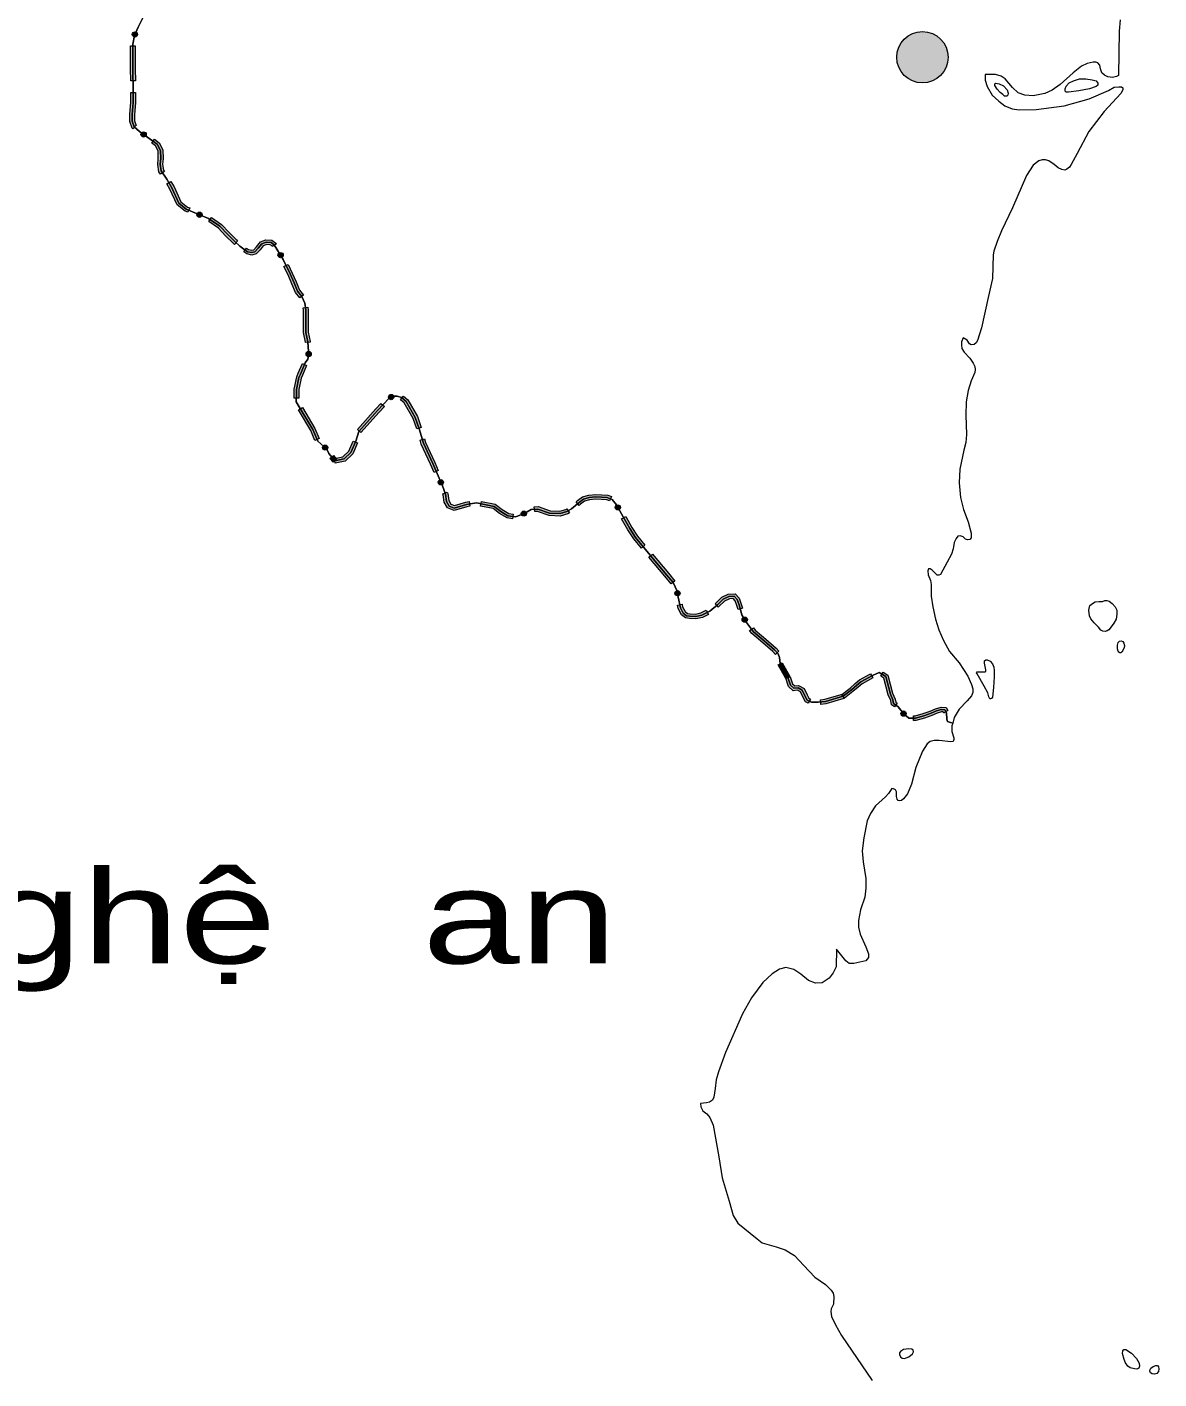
# Model space of a CAD drawing. Header units: metres. Extents: x -835890 to 1024355, y 79891 to 2211954.
# Drawn here: x -309398 to -212492, y 1639864 to 1755630 of the extents above; entities that cross this region are included whole.
import ezdxf
from ezdxf.enums import TextEntityAlignment as Align

# ---------------------------------------------------------------- set-up
doc = ezdxf.new("R2010")
doc.units = ezdxf.units.M
doc.header["$LTSCALE"] = 2200
for name, color, linetype, lineweight in [('12', 7, 'Continuous', 13), ('13', 7, 'Continuous', 13), ('37', 7, 'Continuous', 13), ('8', 7, 'Continuous', 13)]:
    doc.layers.add(name, color=color, linetype=linetype, lineweight=lineweight)
doc.layers.add('3', color=7, linetype='Continuous')

msp = doc.modelspace()

# ---------------------------------------------------------------- hatches: boundary and pattern name
at = {"layer": '37'}
for points in [[(-300256, 1754792, 1), (-300075, 1755204, 1)], [(-300133, 1754017), (-300133, 1753377), (-300133, 1752059), (-300121, 1751020), (-300521, 1751015), (-300533, 1752056), (-300533, 1753377), (-300533, 1754017)], [(-300111, 1750017), (-300111, 1749151), (-300199, 1748139), (-300199, 1747611), (-300052, 1747206), (-300060, 1747214), (-300328, 1746916), (-300394, 1746976), (-300599, 1747540), (-300599, 1748156), (-300511, 1749169), (-300511, 1750017)], [(-299236, 1746304, 1), (-299602, 1746566, 1)], [(-298490, 1746016), (-298087, 1745729), (-297781, 1745117), (-297758, 1744356), (-297800, 1743884), (-297723, 1743381), (-297639, 1743259), (-297968, 1743032), (-298105, 1743230), (-298203, 1743872), (-298158, 1744368), (-298178, 1745016), (-298400, 1745461), (-298722, 1745691)], [(-297085, 1742410), (-296813, 1741946), (-296229, 1740670), (-295666, 1740219), (-295474, 1740137), (-295632, 1739769), (-295874, 1739873), (-296553, 1740417), (-297168, 1741761), (-297430, 1742207)], [(-294426, 1739472, 1), (-294841, 1739647, 1)], [(-293614, 1739309), (-292757, 1738725), (-292106, 1738029), (-291473, 1737396), (-291367, 1737295), (-291642, 1737005), (-291752, 1737109), (-292394, 1737751), (-293019, 1738419), (-293839, 1738979)], [(-290607, 1736700), (-290431, 1736581), (-290151, 1736516), (-289992, 1736556), (-289750, 1736816), (-289414, 1737224), (-288952, 1737415), (-288428, 1737387), (-288085, 1737130), (-288041, 1737057), (-288382, 1736848), (-288386, 1736855), (-288571, 1736994), (-288883, 1737011), (-289169, 1736893), (-289449, 1736553), (-289779, 1736197), (-290148, 1736104), (-290594, 1736208), (-290832, 1736369)], [(-287570, 1735909, 1), (-287806, 1736292, 1)], [(-287039, 1735304), (-286690, 1734566), (-286358, 1733814), (-286060, 1733111), (-285719, 1732676), (-286033, 1732429), (-286408, 1732906), (-286725, 1733655), (-287054, 1734400), (-287401, 1735133)], [(-285366, 1731639), (-285341, 1731416), (-285319, 1730855), (-285319, 1730389), (-285319, 1729971), (-285319, 1729506), (-285155, 1728700), (-285152, 1728651), (-285550, 1728619), (-285552, 1728644), (-285719, 1729466), (-285719, 1729971), (-285719, 1730389), (-285719, 1730847), (-285740, 1731386), (-285764, 1731594)], [(-285288, 1727412, 1), (-285288, 1727862, 1)], [(-285459, 1726651), (-285817, 1725828), (-285930, 1725561), (-286133, 1724579), (-286133, 1724089), (-286143, 1723843), (-286542, 1723859), (-286533, 1724097), (-286533, 1724620), (-286313, 1725681), (-286184, 1725986), (-285826, 1726810)], [(-278026, 1724044, 1), (-278429, 1723843, 1)], [(-277161, 1724008), (-276794, 1723702), (-275974, 1722290), (-275649, 1721346), (-276027, 1721215), (-276339, 1722123), (-277104, 1723440), (-277417, 1723701)], [(-285828, 1723052), (-284757, 1721265), (-284391, 1720394), (-284760, 1720239), (-285114, 1721083), (-286171, 1722847)], [(-281110, 1721173), (-279539, 1722935), (-279098, 1723406), (-278806, 1723132), (-279244, 1722665), (-280811, 1720907)], [(-275367, 1720375), (-275275, 1720053), (-274488, 1718348), (-274188, 1717648), (-274555, 1717490), (-274854, 1718186), (-275651, 1719914), (-275752, 1720265)], [(-283707, 1719473, 1), (-284046, 1719768, 1)], [(-283086, 1718689), (-282355, 1718836), (-281844, 1719311), (-281479, 1720179), (-281110, 1720024), (-281509, 1719077), (-282165, 1718466), (-283008, 1718297)], [(-283159, 1718941), (-282893, 1718621), (-283201, 1718365), (-283467, 1718685)], [(-273888, 1716444, 1), (-274065, 1716857, 1)], [(-273420, 1715793), (-273376, 1715677), (-273290, 1715075), (-273122, 1714773), (-272814, 1714650), (-271833, 1714949), (-271554, 1714991), (-271494, 1714596), (-271744, 1714558), (-272832, 1714226), (-273403, 1714455), (-273676, 1714945), (-273766, 1715576), (-273794, 1715650)], [(-270498, 1715006), (-269326, 1714764), (-268728, 1714304), (-268158, 1713978), (-267783, 1713928), (-267836, 1713531), (-268289, 1713592), (-268951, 1713970), (-269497, 1714391), (-270579, 1714614)], [(-265969, 1714535), (-265644, 1714560), (-264620, 1714203), (-263792, 1714163), (-263258, 1714321), (-263171, 1714378), (-262954, 1714042), (-263089, 1713954), (-263744, 1713760), (-264697, 1713807), (-265697, 1714155), (-265939, 1714136)], [(-262400, 1714970), (-262265, 1715086), (-261855, 1715399), (-261315, 1715546), (-260712, 1715593), (-259673, 1715547), (-259374, 1715421), (-259529, 1715052), (-259763, 1715150), (-260705, 1715192), (-261246, 1715150), (-261675, 1715034), (-262013, 1714775), (-262140, 1714666)], [(-258705, 1714297, 1), (-258933, 1714685, 1)], [(-266653, 1714051, 1), (-267073, 1713888, 1)], [(-258139, 1713723), (-257631, 1712788), (-257136, 1712034), (-256500, 1711269), (-256807, 1711013), (-257458, 1711795), (-257975, 1712582), (-258491, 1713532)], [(-255861, 1710500), (-254491, 1708853), (-253942, 1708194), (-254249, 1707938), (-254798, 1708597), (-256168, 1710245)], [(-253667, 1706927, 1), (-253759, 1707367, 1)], [(-250486, 1706251), (-250430, 1706297), (-249907, 1706798), (-249359, 1707072), (-248780, 1707101), (-248439, 1706715), (-248247, 1706211), (-248145, 1705857), (-248529, 1705746), (-248627, 1706084), (-248787, 1706505), (-248953, 1706692), (-249255, 1706677), (-249674, 1706467), (-250164, 1705998), (-250231, 1705943)], [(-253321, 1706204), (-253276, 1705972), (-253068, 1705575), (-252857, 1705412), (-252633, 1705378), (-252163, 1705357), (-251707, 1705457), (-251249, 1705686), (-251070, 1705328), (-251573, 1705077), (-252129, 1704956), (-252672, 1704979), (-253020, 1705033), (-253381, 1705311), (-253657, 1705838), (-253714, 1706128)], [(-247846, 1704688, 1), (-248066, 1705080, 1)], [(-247217, 1704188), (-247058, 1703973), (-246150, 1703216), (-245271, 1702436), (-245031, 1702179), (-245323, 1701906), (-245550, 1702150), (-246411, 1702912), (-247351, 1703697), (-247539, 1703951)], [(-244739, 1701201), (-244080, 1700028), (-244429, 1699832), (-245088, 1701005)], [(-244066, 1699995), (-243856, 1699379), (-243669, 1699212), (-243338, 1699242), (-242871, 1698987), (-242619, 1698448), (-242456, 1698149), (-242331, 1698080), (-242522, 1697729), (-242751, 1697854), (-242977, 1698267), (-243178, 1698699), (-243423, 1698833), (-243805, 1698798), (-244201, 1699150), (-244444, 1699866)], [(-239650, 1698484), (-238942, 1699031), (-238491, 1699417), (-238119, 1699725), (-237195, 1700241), (-237000, 1699891), (-237892, 1699394), (-238234, 1699111), (-238689, 1698721), (-239406, 1698167)], [(-236093, 1700376), (-235711, 1700137), (-235292, 1698577), (-235076, 1698081), (-235025, 1697830), (-234902, 1697737), (-235142, 1697417), (-235387, 1697601), (-235460, 1697960), (-235670, 1698445), (-236057, 1699882), (-236305, 1700037)], [(-241474, 1698028), (-241089, 1698069), (-239585, 1698517), (-239471, 1698134), (-241010, 1697675), (-241432, 1697631)], [(-233502, 1696652), (-233355, 1696652), (-232677, 1696837), (-232075, 1697059), (-231616, 1697255), (-231146, 1697400), (-230717, 1697353), (-230557, 1697096), (-230896, 1696884), (-230953, 1696977), (-231107, 1696994), (-231478, 1696879), (-231927, 1696687), (-232555, 1696456), (-233301, 1696252), (-233502, 1696252)], [(-234217, 1696663, 1), (-234496, 1697016, 1)]]:
    msp.add_hatch(color=256, dxfattribs=at).paths.add_polyline_path(points)
at = {"layer": '8'}
msp.add_hatch(color=256, dxfattribs=at).paths.add_polyline_path([(-230544, 1753041, 1), (-234942, 1753041, 1)])

# ---------------------------------------------------------------- linework, layer by layer
at = {"layer": '12'}
for points in [[(-285871, 1732546), (-286234, 1733008), (-286542, 1733735), (-286872, 1734483), (-287466, 1735738), (-288236, 1736993), (-288500, 1737191), (-288918, 1737213), (-289292, 1737059), (-289599, 1736684), (-289885, 1736376), (-290149, 1736310), (-290512, 1736394), (-291194, 1736856), (-291612, 1737252), (-292250, 1737890), (-292888, 1738572), (-293856, 1739232), (-294692, 1739584), (-295770, 1740046), (-296391, 1740544), (-296990, 1741853), (-297430, 1742602), (-297914, 1743306), (-298002, 1743878), (-297958, 1744362), (-297980, 1745067), (-298244, 1745595), (-298860, 1746035), (-299783, 1746695), (-300223, 1747091), (-300399, 1747575), (-300399, 1748148), (-300311, 1749160), (-300311, 1750172), (-300333, 1752057), (-300333, 1753377), (-300333, 1754169), (-300201, 1754917), (-299893, 1755620), (-299102, 1757160)], [(-215806, 1756257), (-215896, 1755266), (-215966, 1751491), (-216117, 1751381), (-216470, 1751320), (-216877, 1751368), (-217165, 1751512), (-217381, 1751710), (-217507, 1752053), (-217561, 1752377), (-217723, 1752557), (-217885, 1752629), (-218137, 1752629), (-218624, 1752503), (-219128, 1752269), (-219830, 1751710), (-220937, 1750711), (-221639, 1750224), (-222251, 1749936), (-223259, 1749738), (-223962, 1749792), (-224538, 1749990), (-225042, 1750441), (-225672, 1751197), (-226014, 1751431), (-226500, 1751557), (-226986, 1751557), (-227366, 1751580), (-227367, 1751095), (-227187, 1750536), (-226781, 1749800), (-226212, 1749275), (-225690, 1748879), (-225051, 1748636), (-224457, 1748528), (-222998, 1748564), (-220613, 1748879), (-218471, 1749492), (-216814, 1750194), (-216328, 1750482), (-215932, 1750518), (-215698, 1750500), (-215572, 1750428), (-215572, 1750248), (-215761, 1749951), (-217183, 1748402), (-218489, 1746682), (-219497, 1744790), (-220001, 1743854), (-220145, 1743638), (-220379, 1743457), (-220559, 1743385), (-220811, 1743421), (-221117, 1743566), (-221477, 1743854), (-221927, 1744160), (-222197, 1744268), (-222503, 1744268), (-222773, 1744160), (-223250, 1743791), (-223826, 1742926), (-225024, 1740143), (-225960, 1738180), (-226356, 1737279)], [(-226356, 1737279), (-226617, 1736424), (-226677, 1736112), (-226750, 1734085), (-227119, 1732473), (-227696, 1729861), (-228020, 1728798), (-228128, 1728582), (-228326, 1728456), (-228560, 1728420), (-228704, 1728492), (-228920, 1728816), (-229248, 1729028), (-229392, 1728668), (-229410, 1728398), (-229374, 1728091), (-229176, 1727785), (-228690, 1727281), (-228384, 1726849), (-228258, 1726560), (-228240, 1726308), (-228267, 1726047), (-228573, 1725345), (-228825, 1724516), (-228987, 1723525), (-229014, 1722400), (-228960, 1720742), (-229032, 1720040), (-229185, 1719401), (-229545, 1717779), (-229600, 1716591), (-229482, 1715357), (-229212, 1714312), (-228816, 1713267), (-228564, 1712295), (-228582, 1711898), (-228690, 1711754), (-228870, 1711718), (-229050, 1711772), (-229266, 1711971), (-229518, 1712061), (-229699, 1712043), (-229861, 1711844), (-230014, 1711493), (-230122, 1710935), (-230266, 1710485), (-230626, 1709800), (-231202, 1708755), (-231328, 1708683), (-231490, 1708701), (-231904, 1709134), (-232084, 1709224), (-232210, 1709224), (-232282, 1709062), (-232246, 1708719), (-232057, 1708242), (-232003, 1707882), (-232003, 1706909), (-231859, 1705973), (-231634, 1704937), (-231328, 1704000), (-230950, 1703100), (-230410, 1702145), (-229609, 1701199), (-228852, 1700047), (-228528, 1699344), (-228420, 1698966), (-228438, 1698660), (-228546, 1698353), (-228906, 1697939), (-229600, 1697225), (-230032, 1696505), (-230150, 1696033), (-230346, 1696064), (-230582, 1696175), (-230641, 1696355), (-230673, 1696905), (-230835, 1697165), (-231126, 1697197), (-231547, 1697067), (-232001, 1696873), (-232616, 1696646), (-233328, 1696452), (-233911, 1696452), (-234332, 1696808), (-234817, 1697424), (-235206, 1697715), (-235268, 1698020), (-235481, 1698511), (-235884, 1700010), (-236432, 1700353), (-237015, 1700112), (-238006, 1699560), (-238362, 1699264), (-238816, 1698876), (-239528, 1698325)], [(-239528, 1698325), (-241050, 1697872), (-241665, 1697807), (-242248, 1697807), (-242604, 1698002), (-242798, 1698358), (-243025, 1698843), (-243381, 1699038), (-243737, 1699005), (-244028, 1699264), (-244255, 1699930), (-244926, 1701126), (-244970, 1701632), (-245103, 1701963), (-245411, 1702293), (-246280, 1703064), (-247205, 1703835), (-247887, 1704760), (-248195, 1705311), (-248437, 1706148), (-248613, 1706610), (-248866, 1706897), (-249307, 1706875), (-249791, 1706632), (-250297, 1706148), (-250935, 1705619), (-251640, 1705267), (-252146, 1705156), (-252652, 1705179), (-252938, 1705223), (-253225, 1705443), (-253467, 1705905), (-253643, 1706808), (-253753, 1707337), (-254094, 1708064), (-254644, 1708725), (-257297, 1711915), (-257803, 1712685), (-258353, 1713698), (-258947, 1714710), (-259300, 1715172), (-259718, 1715348), (-260708, 1715392), (-261281, 1715348), (-261765, 1715216), (-262139, 1714930), (-262447, 1714666), (-262799, 1714380), (-263174, 1714138), (-263768, 1713962), (-264658, 1714005), (-265670, 1714357), (-266243, 1714313), (-266771, 1714005), (-267563, 1713697), (-268223, 1713785), (-268839, 1714137), (-269412, 1714578), (-270908, 1714886), (-271788, 1714754), (-272823, 1714438), (-273263, 1714614), (-273483, 1715010), (-273571, 1715626), (-273841, 1716334), (-274671, 1718267), (-275463, 1719984), (-275816, 1721216), (-276157, 1722206), (-276949, 1723571), (-277345, 1723901), (-277697, 1724033), (-278049, 1724033), (-278401, 1723857), (-279392, 1722800), (-280987, 1721010), (-281263, 1720175), (-281677, 1719194), (-282260, 1718651), (-283047, 1718493), (-283572, 1719124), (-283729, 1719492), (-284516, 1720175), (-284935, 1721174), (-286355, 1723543), (-286333, 1724093), (-286333, 1724599), (-286121, 1725621), (-286000, 1725907), (-285574, 1726889), (-285354, 1727197), (-285288, 1727461), (-285288, 1727835), (-285354, 1728672), (-285519, 1729486), (-285519, 1729971), (-285519, 1730389), (-285519, 1730851), (-285541, 1731401), (-285607, 1731996), (-285871, 1732546)]]:
    msp.add_lwpolyline(points, dxfattribs=at)
for points in [[(-226082, 1750012), (-226348, 1750300), (-226548, 1750611), (-226548, 1750766), (-226459, 1750810), (-226171, 1750766), (-225794, 1750589), (-225484, 1750256), (-225396, 1749968), (-225418, 1749790), (-225529, 1749702), (-225706, 1749724), (-225861, 1749857)], [(-219360, 1750174), (-220223, 1750041), (-220423, 1750041), (-220511, 1750152), (-220511, 1750329), (-220445, 1750573), (-220179, 1750839), (-219803, 1751016), (-219293, 1751193), (-218739, 1751193), (-218208, 1751104), (-217875, 1751016), (-217720, 1750816), (-217720, 1750639), (-217875, 1750528), (-218451, 1750351)], [(-216588, 1704256), (-216794, 1704007), (-216914, 1703920), (-217088, 1703876), (-217294, 1703887), (-217457, 1703996), (-217669, 1704240), (-218050, 1704599), (-218321, 1704947), (-218452, 1705219), (-218495, 1705709), (-218452, 1705980), (-218398, 1706089), (-218191, 1706274), (-217941, 1706415), (-217615, 1706437), (-217332, 1706448), (-217126, 1706524), (-216952, 1706524), (-216767, 1706459), (-216490, 1706256), (-216229, 1705984), (-216099, 1705691), (-216088, 1705343), (-216164, 1704930), (-216349, 1704582)], [(-216033, 1702386), (-216028, 1702707), (-215974, 1702924), (-215865, 1703044), (-215724, 1703077), (-215593, 1703011), (-215495, 1702881), (-215441, 1702674), (-215484, 1702479), (-215658, 1702109), (-215745, 1702054), (-215843, 1702044), (-215919, 1702087), (-215974, 1702174)], [(-226655, 1699071), (-226754, 1698250), (-226825, 1698123), (-226910, 1698108), (-226981, 1698108), (-227052, 1698264), (-227151, 1698604), (-227448, 1699198), (-228056, 1700231), (-228099, 1700344), (-228042, 1700429), (-227533, 1700429), (-227363, 1700429), (-227321, 1700458), (-227321, 1700599), (-227434, 1701165), (-227420, 1701349), (-227321, 1701448), (-227193, 1701448), (-226953, 1701321), (-226754, 1701108), (-226627, 1700825), (-226599, 1700542), (-226613, 1699991)]]:
    msp.add_lwpolyline(points, close=True, dxfattribs=at)
at = {"layer": '13'}
for points in [[(-299102, 1757160), (-299893, 1755620), (-300201, 1754917), (-300333, 1754169), (-300333, 1753377), (-300333, 1752057), (-300311, 1750172), (-300311, 1749160), (-300399, 1748148), (-300399, 1747575), (-300223, 1747091), (-299783, 1746695), (-298860, 1746035), (-298244, 1745595), (-297980, 1745067), (-297958, 1744362), (-298002, 1743878), (-297914, 1743306), (-297430, 1742602), (-296990, 1741853), (-296391, 1740544), (-295770, 1740046), (-294692, 1739584), (-293856, 1739232), (-292888, 1738572), (-292250, 1737890), (-291612, 1737252), (-291194, 1736856), (-290512, 1736394), (-290149, 1736310), (-289885, 1736376), (-289599, 1736684), (-289292, 1737059), (-288918, 1737213), (-288500, 1737191), (-288236, 1736993), (-287466, 1735738), (-286872, 1734483), (-286542, 1733735), (-286234, 1733008), (-285871, 1732546), (-285607, 1731996), (-285541, 1731401), (-285519, 1730851), (-285519, 1730389), (-285519, 1729971), (-285519, 1729486), (-285354, 1728672), (-285288, 1727835), (-285288, 1727461), (-285354, 1727197), (-285574, 1726889), (-286000, 1725907), (-286121, 1725621), (-286333, 1724599), (-286333, 1724093), (-286355, 1723543), (-284935, 1721174), (-284516, 1720175), (-283729, 1719492), (-283572, 1719124), (-283047, 1718493), (-282260, 1718651), (-281677, 1719194), (-281263, 1720175), (-280987, 1721010), (-279392, 1722800), (-278401, 1723857), (-278049, 1724033), (-277697, 1724033), (-277345, 1723901), (-276949, 1723571), (-276157, 1722206), (-275816, 1721216), (-275463, 1719984), (-274671, 1718267), (-273841, 1716334), (-273571, 1715626)], [(-273571, 1715626), (-273483, 1715010), (-273263, 1714614), (-272823, 1714438), (-271788, 1714754), (-270908, 1714886), (-269412, 1714578), (-268839, 1714137), (-268223, 1713785), (-267563, 1713697), (-266771, 1714005), (-266243, 1714313), (-265670, 1714357), (-264658, 1714005), (-263768, 1713962), (-263174, 1714138), (-262799, 1714380), (-262447, 1714666), (-262139, 1714930), (-261765, 1715216), (-261281, 1715348), (-260708, 1715392), (-259718, 1715348), (-259300, 1715172), (-258947, 1714710), (-258353, 1713698), (-257803, 1712685), (-257297, 1711915), (-254644, 1708725), (-254094, 1708064), (-253753, 1707337), (-253643, 1706808), (-253467, 1705905), (-253225, 1705443), (-252938, 1705223), (-252652, 1705179), (-252146, 1705156), (-251640, 1705267), (-250935, 1705619), (-250297, 1706148), (-249791, 1706632), (-249307, 1706875), (-248866, 1706897), (-248613, 1706610), (-248437, 1706148), (-248195, 1705311), (-247887, 1704760), (-247205, 1703835), (-246280, 1703064), (-245411, 1702293), (-245103, 1701963), (-244970, 1701632), (-244926, 1701126), (-244255, 1699930), (-244028, 1699264), (-243737, 1699005), (-243381, 1699038), (-243025, 1698843), (-242798, 1698358), (-242604, 1698002), (-242248, 1697807), (-241665, 1697807), (-241050, 1697872), (-239528, 1698325), (-238816, 1698876), (-238362, 1699264), (-238006, 1699560), (-237015, 1700112), (-236432, 1700353), (-235884, 1700010), (-235481, 1698511), (-235268, 1698020), (-235206, 1697715), (-234817, 1697424), (-234332, 1696808), (-233911, 1696452), (-233328, 1696452), (-232616, 1696646), (-232001, 1696873), (-231547, 1697067), (-231126, 1697197), (-230835, 1697165), (-230673, 1696905), (-230641, 1696355), (-230582, 1696175), (-230346, 1696064), (-230150, 1696033), (-230212, 1695785), (-230212, 1695317), (-230050, 1694759), (-230050, 1694615), (-230122, 1694453), (-230302, 1694435), (-231301, 1694534), (-231733, 1694534), (-232093, 1694462), (-232345, 1694246), (-232741, 1693633), (-233317, 1692229), (-233685, 1690799), (-234028, 1689960)], [(-234028, 1689960), (-234357, 1689537), (-234541, 1689411), (-234706, 1689384), (-234826, 1689399), (-234906, 1689515), (-234973, 1689743), (-234949, 1689962), (-234966, 1690146), (-235059, 1690311), (-235224, 1690399), (-235371, 1690427), (-235647, 1689987), (-235899, 1689699), (-236763, 1688942), (-237195, 1688294), (-237483, 1687646), (-237771, 1686205), (-237915, 1685088), (-237825, 1684134), (-237573, 1682729), (-237573, 1681901), (-237681, 1681108), (-238041, 1680028), (-238221, 1679127), (-238221, 1678551), (-238077, 1677939), (-237573, 1676858), (-237357, 1676282), (-237357, 1675958), (-237573, 1675670), (-238617, 1675454), (-239013, 1675454), (-239301, 1675670), (-240093, 1676667), (-240134, 1675169), (-240380, 1674641), (-240732, 1674184), (-241329, 1673798), (-241891, 1673762), (-242489, 1673973), (-243156, 1674536), (-243754, 1674923), (-244439, 1675111), (-244983, 1674952), (-245600, 1674548), (-246409, 1673802), (-247378, 1672492), (-248144, 1671129), (-249603, 1667814), (-250199, 1666174), (-250412, 1665493), (-250497, 1664726), (-250604, 1664003), (-250710, 1663726), (-250965, 1663555), (-251218, 1663518), (-251742, 1663450), (-251714, 1663163), (-251528, 1662817), (-251200, 1662569), (-250940, 1662241), (-250658, 1661592), (-250186, 1658881), (-249887, 1657090), (-249282, 1655092), (-248934, 1653849), (-248553, 1653219), (-246888, 1651851), (-246457, 1651519), (-245263, 1651187), (-244484, 1650922), (-243706, 1650441), (-242902, 1649587), (-241940, 1648592), (-241046, 1647946), (-240544, 1647456), (-240373, 1647200), (-240325, 1646912), (-240359, 1646260), (-240565, 1645856), (-240589, 1645641), (-240513, 1645208), (-240182, 1644496), (-239661, 1643593), (-237042, 1639726)]]:
    msp.add_lwpolyline(points, dxfattribs=at)
for points in [[(-233917, 1641750), (-233602, 1642017), (-233493, 1642198), (-233529, 1642320), (-233638, 1642404), (-233917, 1642453), (-234353, 1642380), (-234632, 1642223), (-234693, 1642114), (-234693, 1641956), (-234620, 1641762), (-234487, 1641641), (-234280, 1641617), (-234135, 1641665)], [(-214418, 1641606), (-214200, 1641204), (-214150, 1640970), (-214217, 1640803), (-214384, 1640702), (-214585, 1640719), (-214954, 1640819), (-215154, 1640953), (-215355, 1641238), (-215473, 1641539), (-215606, 1642042), (-215590, 1642276), (-215506, 1642376), (-215339, 1642376), (-214853, 1642075)], [(-213179, 1640803), (-212995, 1640937), (-212760, 1641020), (-212626, 1641020), (-212543, 1640903), (-212492, 1640736), (-212526, 1640501), (-212660, 1640334), (-212677, 1640334), (-212861, 1640284), (-213078, 1640317), (-213229, 1640401), (-213263, 1640535), (-213246, 1640685)]]:
    msp.add_lwpolyline(points, close=True, dxfattribs=at)
at = {"layer": '37'}
for points in [[(-300133, 1754017), (-300133, 1753377), (-300133, 1752059), (-300121, 1751020), (-300521, 1751015), (-300533, 1752056), (-300533, 1753377), (-300533, 1754017)], [(-300111, 1750017), (-300111, 1749151), (-300199, 1748139), (-300199, 1747611), (-300052, 1747206), (-300060, 1747214), (-300328, 1746916), (-300394, 1746976), (-300599, 1747540), (-300599, 1748156), (-300511, 1749169), (-300511, 1750017)], [(-298490, 1746016), (-298087, 1745729), (-297781, 1745117), (-297758, 1744356), (-297800, 1743884), (-297723, 1743381), (-297639, 1743259), (-297968, 1743032), (-298105, 1743230), (-298203, 1743872), (-298158, 1744368), (-298178, 1745016), (-298400, 1745461), (-298722, 1745691)], [(-297085, 1742410), (-296813, 1741946), (-296229, 1740670), (-295666, 1740219), (-295474, 1740137), (-295632, 1739769), (-295874, 1739873), (-296553, 1740417), (-297168, 1741761), (-297430, 1742207)], [(-293614, 1739309), (-292757, 1738725), (-292106, 1738029), (-291473, 1737396), (-291367, 1737295), (-291642, 1737005), (-291752, 1737109), (-292394, 1737751), (-293019, 1738419), (-293839, 1738979)], [(-290607, 1736700), (-290431, 1736581), (-290151, 1736516), (-289992, 1736556), (-289750, 1736816), (-289414, 1737224), (-288952, 1737415), (-288428, 1737387), (-288085, 1737130), (-288041, 1737057), (-288382, 1736848), (-288386, 1736855), (-288571, 1736994), (-288883, 1737011), (-289169, 1736893), (-289449, 1736553), (-289779, 1736197), (-290148, 1736104), (-290594, 1736208), (-290832, 1736369)], [(-287039, 1735304), (-286690, 1734566), (-286358, 1733814), (-286060, 1733111), (-285719, 1732676), (-286033, 1732429), (-286408, 1732906), (-286725, 1733655), (-287054, 1734400), (-287401, 1735133)], [(-285366, 1731639), (-285341, 1731416), (-285319, 1730855), (-285319, 1730389), (-285319, 1729971), (-285319, 1729506), (-285155, 1728700), (-285152, 1728651), (-285550, 1728619), (-285552, 1728644), (-285719, 1729466), (-285719, 1729971), (-285719, 1730389), (-285719, 1730847), (-285740, 1731386), (-285764, 1731594)], [(-285459, 1726651), (-285817, 1725828), (-285930, 1725561), (-286133, 1724579), (-286133, 1724089), (-286143, 1723843), (-286542, 1723859), (-286533, 1724097), (-286533, 1724620), (-286313, 1725681), (-286184, 1725986), (-285826, 1726810)], [(-277161, 1724008), (-276794, 1723702), (-275974, 1722290), (-275649, 1721346), (-276027, 1721215), (-276339, 1722123), (-277104, 1723440), (-277417, 1723701)], [(-285828, 1723052), (-284757, 1721265), (-284391, 1720394), (-284760, 1720239), (-285114, 1721083), (-286171, 1722847)], [(-281110, 1721173), (-279539, 1722935), (-279098, 1723406), (-278806, 1723132), (-279244, 1722665), (-280811, 1720907)], [(-275367, 1720375), (-275275, 1720053), (-274488, 1718348), (-274188, 1717648), (-274555, 1717490), (-274854, 1718186), (-275651, 1719914), (-275752, 1720265)], [(-283086, 1718689), (-282355, 1718836), (-281844, 1719311), (-281479, 1720179), (-281110, 1720024), (-281509, 1719077), (-282165, 1718466), (-283008, 1718297)], [(-283159, 1718941), (-282893, 1718621), (-283201, 1718365), (-283467, 1718685)], [(-273420, 1715793), (-273376, 1715677), (-273290, 1715075), (-273122, 1714773), (-272814, 1714650), (-271833, 1714949), (-271554, 1714991), (-271494, 1714596), (-271744, 1714558), (-272832, 1714226), (-273403, 1714455), (-273676, 1714945), (-273766, 1715576), (-273794, 1715650)], [(-270498, 1715006), (-269326, 1714764), (-268728, 1714304), (-268158, 1713978), (-267783, 1713928), (-267836, 1713531), (-268289, 1713592), (-268951, 1713970), (-269497, 1714391), (-270579, 1714614)], [(-265969, 1714535), (-265644, 1714560), (-264620, 1714203), (-263792, 1714163), (-263258, 1714321), (-263171, 1714378), (-262954, 1714042), (-263089, 1713954), (-263744, 1713760), (-264697, 1713807), (-265697, 1714155), (-265939, 1714136)], [(-262400, 1714970), (-262265, 1715086), (-261855, 1715399), (-261315, 1715546), (-260712, 1715593), (-259673, 1715547), (-259374, 1715421), (-259529, 1715052), (-259763, 1715150), (-260705, 1715192), (-261246, 1715150), (-261675, 1715034), (-262013, 1714775), (-262140, 1714666)], [(-258139, 1713723), (-257631, 1712788), (-257136, 1712034), (-256500, 1711269), (-256807, 1711013), (-257458, 1711795), (-257975, 1712582), (-258491, 1713532)], [(-255861, 1710500), (-254491, 1708853), (-253942, 1708194), (-254249, 1707938), (-254798, 1708597), (-256168, 1710245)], [(-250486, 1706251), (-250430, 1706297), (-249907, 1706798), (-249359, 1707072), (-248780, 1707101), (-248439, 1706715), (-248247, 1706211), (-248145, 1705857), (-248529, 1705746), (-248627, 1706084), (-248787, 1706505), (-248953, 1706692), (-249255, 1706677), (-249674, 1706467), (-250164, 1705998), (-250231, 1705943)], [(-253321, 1706204), (-253276, 1705972), (-253068, 1705575), (-252857, 1705412), (-252633, 1705378), (-252163, 1705357), (-251707, 1705457), (-251249, 1705686), (-251070, 1705328), (-251573, 1705077), (-252129, 1704956), (-252672, 1704979), (-253020, 1705033), (-253381, 1705311), (-253657, 1705838), (-253714, 1706128)], [(-247217, 1704188), (-247058, 1703973), (-246150, 1703216), (-245271, 1702436), (-245031, 1702179), (-245323, 1701906), (-245550, 1702150), (-246411, 1702912), (-247351, 1703697), (-247539, 1703951)], [(-244739, 1701201), (-244080, 1700028), (-244429, 1699832), (-245088, 1701005)], [(-244066, 1699995), (-243856, 1699379), (-243669, 1699212), (-243338, 1699242), (-242871, 1698987), (-242619, 1698448), (-242456, 1698149), (-242331, 1698080), (-242522, 1697729), (-242751, 1697854), (-242977, 1698267), (-243178, 1698699), (-243423, 1698833), (-243805, 1698798), (-244201, 1699150), (-244444, 1699866)], [(-239650, 1698484), (-238942, 1699031), (-238491, 1699417), (-238119, 1699725), (-237195, 1700241), (-237000, 1699891), (-237892, 1699394), (-238234, 1699111), (-238689, 1698721), (-239406, 1698167)], [(-236093, 1700376), (-235711, 1700137), (-235292, 1698577), (-235076, 1698081), (-235025, 1697830), (-234902, 1697737), (-235142, 1697417), (-235387, 1697601), (-235460, 1697960), (-235670, 1698445), (-236057, 1699882), (-236305, 1700037)], [(-241474, 1698028), (-241089, 1698069), (-239585, 1698517), (-239471, 1698134), (-241010, 1697675), (-241432, 1697631)], [(-233502, 1696652), (-233355, 1696652), (-232677, 1696837), (-232075, 1697059), (-231616, 1697255), (-231146, 1697400), (-230717, 1697353), (-230557, 1697096), (-230896, 1696884), (-230953, 1696977), (-231107, 1696994), (-231478, 1696879), (-231927, 1696687), (-232555, 1696456), (-233301, 1696252), (-233502, 1696252)]]:
    msp.add_lwpolyline(points, close=True, dxfattribs=at)
for centre in [(-300166, 1754998), (-299419, 1746435), (-294633, 1739559), (-287688, 1736100), (-285288, 1727637), (-278227, 1723944), (-283876, 1719620), (-273977, 1716650), (-258819, 1714491), (-266863, 1713969), (-253713, 1707147), (-247956, 1704884), (-234356, 1696839)]:
    msp.add_circle(centre, 225, dxfattribs=at)
at = {"layer": '8'}
msp.add_circle((-232743, 1753041), 2199, dxfattribs=at)

# ---------------------------------------------------------------- texts
at = {"layer": '3', "width": 1.4}
msp.add_text('nghệ   an', height=8000, dxfattribs=at).set_placement((-290124, 1675441), align=Align.CENTER)

doc.saveas('drawing.dxf')
